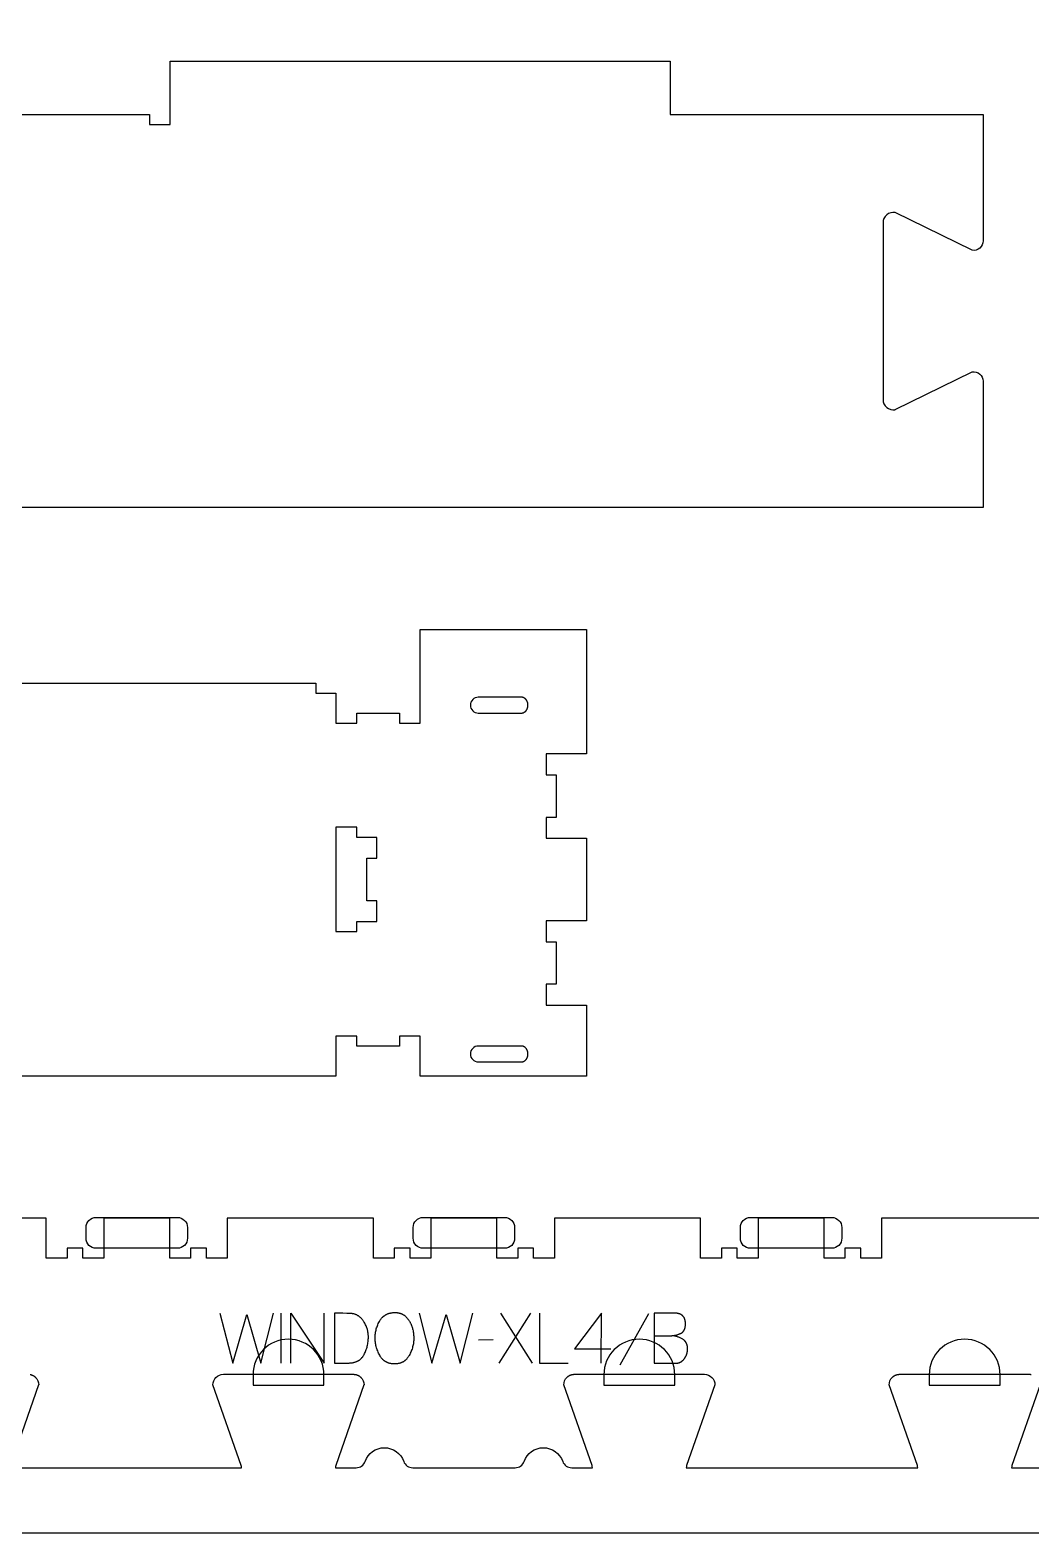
# Model space of a CAD drawing. Extents: x 0 to 4485, y 0 to 8771.
# Drawn here: x 1938 to 2538, y 3763 to 4663 of the extents above; entities that cross this region are included whole.
import ezdxf

# ---------------------------------------------------------------- set-up
doc = ezdxf.new("R2010")
doc.units = 0
for name, color, linetype in [('0_SHEET_SPRUCEPLY_2440X122', 1, 'CONTINUOUS'), ('1_ANYTOOL_1MMDEEP_LABELS_S', 2, 'CONTINUOUS'), ('3_ANYTOOL_CUTTHROUGH_INSID', 4, 'CONTINUOUS'), ('4_ANYTOOL_CUTTHROUGH_OUTSI', 5, 'CONTINUOUS'), ('5_ANYTOOL_HALF_MILL_9MM_IN', 3, 'CONTINUOUS')]:
    doc.layers.add(name, color=color, linetype=linetype)

msp = doc.modelspace()

# ---------------------------------------------------------------- linework, layer by layer
at = {"layer": '0_SHEET_SPRUCEPLY_2440X122'}
msp.add_lwpolyline([(371.7, 4982.59), (371.7, 3762.59), (2811.7, 3762.59), (2811.7, 4982.59)], close=True, dxfattribs=at)
at = {"layer": '1_ANYTOOL_1MMDEEP_LABELS_S', "color": 2}
for points in [[(2051.62, 3894.31), (2059.34, 3864.31), (2067.78, 3893.41), (2076.27, 3864.31), (2083.77, 3894.31)], [(2088.14, 3894.31), (2088.14, 3864.31)], [(2094.14, 3864.31), (2094.14, 3894.31), (2114.19, 3864.31), (2114.19, 3894.31)], [(2171.02, 3894.31), (2178.74, 3864.31), (2187.18, 3893.41), (2195.67, 3864.31), (2203.17, 3894.31)], [(2237.71, 3894.31), (2218.81, 3864.31)], [(2238.95, 3864.31), (2220.01, 3894.31)], [(2243.24, 3894.31), (2243.24, 3864.31), (2260.34, 3864.31)], [(2280.18, 3864.31), (2280.22, 3894.36), (2264.19, 3872.97)], [(2308.38, 3893.84), (2291.19, 3863.07)], [(2311.81, 3894.31), (2311.81, 3864.31), (2321.49, 3864.31), (2324.02, 3864.23), (2324.25, 3864.22), (2324.48, 3864.22), (2324.7, 3864.23), (2324.92, 3864.24), (2325.14, 3864.26), (2325.35, 3864.28), (2325.56, 3864.31), (2325.76, 3864.34), (2325.97, 3864.38), (2326.17, 3864.43), (2326.37, 3864.48), (2326.56, 3864.53), (2326.75, 3864.59), (2326.94, 3864.66), (2327.12, 3864.73), (2327.31, 3864.81), (2327.49, 3864.9), (2327.66, 3864.99), (2327.83, 3865.08), (2328, 3865.18), (2328.17, 3865.29), (2328.33, 3865.4), (2328.49, 3865.52), (2328.65, 3865.64), (2328.8, 3865.77), (2328.95, 3865.9), (2329.1, 3866.04), (2329.24, 3866.19), (2329.38, 3866.34), (2329.52, 3866.49), (2329.66, 3866.65), (2329.79, 3866.82), (2329.91, 3866.99), (2330.04, 3867.16), (2330.16, 3867.34), (2330.27, 3867.51), (2330.39, 3867.69), (2330.49, 3867.86), (2330.6, 3868.04), (2330.7, 3868.22), (2330.79, 3868.4), (2330.88, 3868.58), (2330.97, 3868.76), (2331.05, 3868.94), (2331.13, 3869.13), (2331.21, 3869.31), (2331.28, 3869.5), (2331.35, 3869.69), (2331.41, 3869.88), (2331.47, 3870.07), (2331.52, 3870.26), (2331.57, 3870.45), (2331.62, 3870.64), (2331.66, 3870.84), (2331.7, 3871.03), (2331.74, 3871.23), (2331.77, 3871.43), (2331.79, 3871.63), (2331.81, 3871.83), (2331.83, 3872.03), (2331.85, 3872.23), (2331.86, 3872.43), (2331.86, 3872.64), (2331.87, 3872.84), (2331.86, 3873.09), (2331.85, 3873.34), (2331.84, 3873.59), (2331.82, 3873.82), (2331.79, 3874.06), (2331.76, 3874.29), (2331.73, 3874.51), (2331.68, 3874.73), (2331.63, 3874.95), (2331.58, 3875.16), (2331.52, 3875.37), (2331.46, 3875.57), (2331.38, 3875.77), (2331.31, 3875.97), (2331.23, 3876.16), (2331.14, 3876.34), (2331.09, 3876.43), (2331.04, 3876.52), (2330.99, 3876.61), (2330.94, 3876.7), (2330.89, 3876.78), (2330.84, 3876.87), (2330.78, 3876.95), (2330.73, 3877.04), (2330.67, 3877.12), (2330.61, 3877.2), (2330.55, 3877.28), (2330.49, 3877.36), (2330.42, 3877.43), (2330.36, 3877.51), (2330.29, 3877.59), (2330.23, 3877.66), (2330.16, 3877.73), (2330.09, 3877.8), (2330.01, 3877.88), (2329.94, 3877.95), (2329.87, 3878.01), (2329.79, 3878.08), (2329.63, 3878.21), (2329.47, 3878.34), (2329.3, 3878.46), (2329.13, 3878.58), (2328.95, 3878.69), (2328.58, 3878.91), (2328.21, 3879.11), (2327.83, 3879.31), (2327.45, 3879.49), (2327.05, 3879.66), (2326.66, 3879.82), (2326.25, 3879.97), (2325.84, 3880.1), (2325.43, 3880.23), (2325.01, 3880.34), (2324.58, 3880.44), (2324.15, 3880.53), (2323.71, 3880.61), (2323.26, 3880.67), (2322.81, 3880.73), (2322.35, 3880.77)], [(2311.81, 3880.64), (2322.35, 3880.77), (2322.75, 3880.8), (2323.14, 3880.84), (2323.53, 3880.89), (2323.91, 3880.95), (2324.29, 3881.02), (2324.66, 3881.09), (2325.03, 3881.18), (2325.39, 3881.27), (2325.74, 3881.37), (2326.09, 3881.48), (2326.44, 3881.6), (2326.77, 3881.73), (2327.11, 3881.87), (2327.43, 3882.02), (2327.76, 3882.17), (2328.07, 3882.34), (2328.15, 3882.38), (2328.23, 3882.42), (2328.3, 3882.47), (2328.38, 3882.52), (2328.45, 3882.56), (2328.52, 3882.61), (2328.59, 3882.66), (2328.66, 3882.72), (2328.73, 3882.77), (2328.79, 3882.83), (2328.86, 3882.88), (2328.92, 3882.94), (2328.99, 3883), (2329.05, 3883.06), (2329.11, 3883.12), (2329.17, 3883.19), (2329.23, 3883.25), (2329.28, 3883.32), (2329.34, 3883.38), (2329.39, 3883.45), (2329.45, 3883.52), (2329.5, 3883.6), (2329.55, 3883.67), (2329.6, 3883.74), (2329.65, 3883.82), (2329.7, 3883.9), (2329.74, 3883.97), (2329.79, 3884.05), (2329.83, 3884.14), (2329.87, 3884.22), (2329.91, 3884.3), (2329.95, 3884.39), (2329.99, 3884.47), (2330.03, 3884.56), (2330.1, 3884.74), (2330.17, 3884.93), (2330.23, 3885.12), (2330.28, 3885.32), (2330.33, 3885.52), (2330.38, 3885.73), (2330.42, 3885.94), (2330.46, 3886.16), (2330.49, 3886.38), (2330.52, 3886.61), (2330.54, 3886.85), (2330.56, 3887.09), (2330.57, 3887.33), (2330.58, 3887.59), (2330.58, 3887.84), (2330.57, 3888.24), (2330.57, 3888.44), (2330.55, 3888.63), (2330.54, 3888.81), (2330.52, 3889), (2330.5, 3889.18), (2330.48, 3889.36), (2330.45, 3889.53), (2330.42, 3889.71), (2330.38, 3889.88), (2330.34, 3890.04), (2330.3, 3890.2), (2330.26, 3890.36), (2330.21, 3890.52), (2330.16, 3890.67), (2330.11, 3890.82), (2330.05, 3890.97), (2329.99, 3891.11), (2329.93, 3891.26), (2329.86, 3891.39), (2329.79, 3891.53), (2329.72, 3891.66), (2329.64, 3891.79), (2329.56, 3891.91), (2329.48, 3892.03), (2329.39, 3892.15), (2329.3, 3892.27), (2329.21, 3892.38), (2329.11, 3892.49), (2329.01, 3892.59), (2328.91, 3892.7), (2328.8, 3892.8), (2328.69, 3892.89), (2328.58, 3892.99), (2328.46, 3893.08), (2328.35, 3893.16), (2328.22, 3893.25), (2328.1, 3893.33), (2327.97, 3893.4), (2327.84, 3893.48), (2327.7, 3893.55), (2327.56, 3893.62), (2327.42, 3893.68), (2327.27, 3893.74), (2327.13, 3893.8), (2326.97, 3893.86), (2326.82, 3893.91), (2326.66, 3893.96), (2326.5, 3894), (2326.33, 3894.05), (2326.17, 3894.09), (2325.99, 3894.12), (2325.82, 3894.16), (2325.64, 3894.19), (2325.46, 3894.21), (2325.28, 3894.24), (2325.09, 3894.26), (2324.9, 3894.27), (2324.7, 3894.29), (2324.31, 3894.31), (2323.89, 3894.31), (2311.81, 3894.31)], [(2215.38, 3878.2), (2206.59, 3878.11)], [(2264.19, 3872.97), (2285.97, 3872.97)]]:
    msp.add_lwpolyline(points, dxfattribs=at)
for points in [[(2120.24, 3894.31), (2120.24, 3864.31), (2128.77, 3864.4), (2129.18, 3864.41), (2129.58, 3864.43), (2129.98, 3864.46), (2130.36, 3864.5), (2130.74, 3864.54), (2131.11, 3864.6), (2131.48, 3864.67), (2131.84, 3864.75), (2132.18, 3864.83), (2132.52, 3864.93), (2132.86, 3865.03), (2133.18, 3865.15), (2133.5, 3865.27), (2133.65, 3865.33), (2133.81, 3865.4), (2133.96, 3865.47), (2134.11, 3865.54), (2134.26, 3865.62), (2134.4, 3865.7), (2134.54, 3865.78), (2134.69, 3865.86), (2134.83, 3865.94), (2134.96, 3866.03), (2135.1, 3866.12), (2135.23, 3866.21), (2135.37, 3866.3), (2135.5, 3866.4), (2135.62, 3866.5), (2135.75, 3866.6), (2135.87, 3866.7), (2136, 3866.81), (2136.12, 3866.91), (2136.23, 3867.02), (2136.35, 3867.14), (2136.46, 3867.25), (2136.58, 3867.37), (2136.69, 3867.49), (2136.79, 3867.61), (2136.9, 3867.74), (2137, 3867.86), (2137.11, 3867.99), (2137.21, 3868.12), (2137.31, 3868.26), (2137.4, 3868.39), (2137.5, 3868.53), (2137.68, 3868.82), (2137.86, 3869.11), (2138.02, 3869.41), (2138.34, 3870.03), (2138.64, 3870.66), (2138.91, 3871.29), (2139.17, 3871.92), (2139.4, 3872.57), (2139.62, 3873.21), (2139.81, 3873.87), (2139.98, 3874.52), (2140.14, 3875.19), (2140.27, 3875.86), (2140.38, 3876.54), (2140.47, 3877.22), (2140.54, 3877.9), (2140.6, 3878.6), (2140.63, 3879.3), (2140.64, 3880), (2140.63, 3880.6), (2140.6, 3881.19), (2140.55, 3881.77), (2140.48, 3882.35), (2140.39, 3882.92), (2140.34, 3883.21), (2140.29, 3883.49), (2140.23, 3883.77), (2140.16, 3884.05), (2140.09, 3884.33), (2140.02, 3884.61), (2139.94, 3884.88), (2139.85, 3885.16), (2139.76, 3885.43), (2139.67, 3885.7), (2139.57, 3885.97), (2139.46, 3886.24), (2139.35, 3886.5), (2139.24, 3886.77), (2139, 3887.29), (2138.73, 3887.81), (2138.45, 3888.32), (2138.15, 3888.83), (2137.96, 3889.13), (2137.76, 3889.43), (2137.56, 3889.72), (2137.35, 3890), (2137.14, 3890.27), (2136.93, 3890.53), (2136.72, 3890.78), (2136.5, 3891.02), (2136.28, 3891.25), (2136.05, 3891.47), (2135.82, 3891.69), (2135.59, 3891.89), (2135.36, 3892.09), (2135.12, 3892.27), (2134.88, 3892.45), (2134.63, 3892.62), (2134.38, 3892.77), (2134.13, 3892.92), (2133.87, 3893.06), (2133.62, 3893.19), (2133.35, 3893.31), (2133.09, 3893.43), (2132.82, 3893.53), (2132.55, 3893.62), (2132.27, 3893.71), (2131.99, 3893.78), (2131.71, 3893.85), (2131.42, 3893.9), (2131.13, 3893.95), (2130.84, 3893.99), (2130.54, 3894.02), (2130.24, 3894.04), (2127.81, 3894.14), (2125.33, 3894.22), (2122.81, 3894.28)], [(2156.71, 3894.66), (2157.08, 3894.65), (2157.44, 3894.63), (2157.8, 3894.6), (2158.15, 3894.56), (2158.32, 3894.54), (2158.5, 3894.51), (2158.66, 3894.48), (2158.83, 3894.45), (2159, 3894.41), (2159.16, 3894.37), (2159.32, 3894.33), (2159.48, 3894.29), (2159.64, 3894.24), (2159.8, 3894.19), (2159.95, 3894.14), (2160.11, 3894.08), (2160.26, 3894.02), (2160.41, 3893.96), (2160.56, 3893.89), (2160.7, 3893.83), (2160.85, 3893.75), (2160.99, 3893.68), (2161.13, 3893.6), (2161.27, 3893.52), (2161.41, 3893.44), (2161.54, 3893.36), (2161.68, 3893.27), (2161.81, 3893.18), (2162.07, 3892.99), (2162.32, 3892.8), (2162.57, 3892.6), (2162.81, 3892.39), (2163.05, 3892.18), (2163.28, 3891.96), (2163.5, 3891.73), (2163.72, 3891.5), (2163.93, 3891.26), (2164.14, 3891.02), (2164.34, 3890.77), (2164.54, 3890.51), (2164.73, 3890.25), (2164.91, 3889.98), (2165.09, 3889.71), (2165.26, 3889.43), (2165.42, 3889.14), (2165.58, 3888.85), (2165.74, 3888.56), (2165.89, 3888.26), (2166.03, 3887.96), (2166.17, 3887.66), (2166.3, 3887.35), (2166.43, 3887.04), (2166.55, 3886.72), (2166.66, 3886.4), (2166.77, 3886.08), (2166.87, 3885.76), (2166.97, 3885.43), (2167.06, 3885.09), (2167.15, 3884.76), (2167.23, 3884.41), (2167.38, 3883.73), (2167.5, 3883.06), (2167.61, 3882.39), (2167.7, 3881.72), (2167.76, 3881.07), (2167.81, 3880.42), (2167.84, 3879.78), (2167.85, 3879.14), (2167.84, 3878.51), (2167.81, 3877.87), (2167.75, 3877.23), (2167.68, 3876.59), (2167.58, 3875.96), (2167.46, 3875.32), (2167.32, 3874.68), (2167.16, 3874.04), (2166.98, 3873.41), (2166.77, 3872.77), (2166.54, 3872.13), (2166.3, 3871.49), (2166.03, 3870.86), (2165.73, 3870.22), (2165.42, 3869.58), (2165.09, 3868.94), (2164.91, 3868.63), (2164.73, 3868.33), (2164.54, 3868.03), (2164.35, 3867.75), (2164.15, 3867.47), (2163.94, 3867.21), (2163.72, 3866.96), (2163.51, 3866.71), (2163.39, 3866.59), (2163.28, 3866.48), (2163.16, 3866.36), (2163.05, 3866.25), (2162.93, 3866.14), (2162.81, 3866.04), (2162.69, 3865.94), (2162.56, 3865.83), (2162.44, 3865.74), (2162.31, 3865.64), (2162.19, 3865.55), (2162.06, 3865.46), (2161.93, 3865.37), (2161.79, 3865.28), (2161.66, 3865.2), (2161.52, 3865.12), (2161.39, 3865.04), (2161.25, 3864.96), (2161.11, 3864.89), (2160.97, 3864.82), (2160.82, 3864.75), (2160.68, 3864.68), (2160.53, 3864.62), (2160.38, 3864.56), (2160.23, 3864.5), (2160.08, 3864.45), (2159.93, 3864.39), (2159.78, 3864.34), (2159.46, 3864.25), (2159.14, 3864.16), (2158.82, 3864.09), (2158.49, 3864.02), (2158.15, 3863.97), (2157.8, 3863.92), (2157.45, 3863.89), (2157.1, 3863.86), (2156.73, 3863.85), (2156.37, 3863.84), (2155.98, 3863.85), (2155.61, 3863.86), (2155.24, 3863.89), (2154.88, 3863.92), (2154.52, 3863.97), (2154.17, 3864.02), (2153.83, 3864.09), (2153.49, 3864.17), (2153.16, 3864.25), (2152.84, 3864.35), (2152.68, 3864.4), (2152.53, 3864.46), (2152.37, 3864.51), (2152.22, 3864.57), (2152.06, 3864.63), (2151.91, 3864.7), (2151.76, 3864.77), (2151.62, 3864.84), (2151.47, 3864.91), (2151.33, 3864.98), (2151.19, 3865.06), (2151.05, 3865.14), (2150.91, 3865.22), (2150.77, 3865.31), (2150.63, 3865.39), (2150.5, 3865.48), (2150.37, 3865.58), (2150.24, 3865.67), (2150.11, 3865.77), (2149.98, 3865.87), (2149.86, 3865.97), (2149.73, 3866.08), (2149.61, 3866.18), (2149.49, 3866.29), (2149.37, 3866.41), (2149.25, 3866.52), (2149.14, 3866.64), (2149.02, 3866.76), (2148.91, 3866.88), (2148.8, 3867.01), (2148.59, 3867.27), (2148.38, 3867.53), (2148.17, 3867.81), (2147.98, 3868.1), (2147.79, 3868.4), (2147.61, 3868.71), (2147.43, 3869.03), (2147.09, 3869.68), (2146.78, 3870.33), (2146.49, 3870.97), (2146.22, 3871.62), (2145.97, 3872.27), (2145.75, 3872.92), (2145.54, 3873.57), (2145.36, 3874.22), (2145.19, 3874.88), (2145.05, 3875.53), (2144.94, 3876.18), (2144.84, 3876.83), (2144.76, 3877.48), (2144.71, 3878.14), (2144.68, 3878.79), (2144.67, 3879.44), (2144.68, 3880.14), (2144.71, 3880.82), (2144.77, 3881.51), (2144.85, 3882.18), (2144.95, 3882.85), (2145.07, 3883.52), (2145.22, 3884.17), (2145.39, 3884.83), (2145.58, 3885.47), (2145.8, 3886.11), (2146.03, 3886.75), (2146.29, 3887.38), (2146.58, 3888), (2146.88, 3888.62), (2147.21, 3889.23), (2147.56, 3889.84), (2147.74, 3890.13), (2147.93, 3890.42), (2148.13, 3890.7), (2148.33, 3890.97), (2148.54, 3891.22), (2148.76, 3891.47), (2148.98, 3891.71), (2149.21, 3891.94), (2149.33, 3892.06), (2149.45, 3892.17), (2149.57, 3892.27), (2149.69, 3892.38), (2149.82, 3892.48), (2149.94, 3892.58), (2150.07, 3892.68), (2150.2, 3892.77), (2150.33, 3892.87), (2150.46, 3892.96), (2150.6, 3893.05), (2150.73, 3893.13), (2150.87, 3893.21), (2151.01, 3893.3), (2151.15, 3893.37), (2151.29, 3893.45), (2151.44, 3893.53), (2151.58, 3893.6), (2151.88, 3893.73), (2152.18, 3893.86), (2152.49, 3893.98), (2152.8, 3894.09), (2153.13, 3894.19), (2153.45, 3894.28), (2153.79, 3894.36), (2154.13, 3894.43), (2154.48, 3894.49), (2154.84, 3894.54), (2155.2, 3894.58), (2155.56, 3894.61), (2155.94, 3894.64), (2156.32, 3894.65)]]:
    msp.add_lwpolyline(points, close=True, dxfattribs=at)
at = {"layer": '3_ANYTOOL_CUTTHROUGH_INSID', "color": 4}
for points in [[(2206.48, 4263.32, 1), (2206.48, 4253.82), (2232.22, 4253.82), (2232.31, 4253.82), (2232.41, 4253.82), (2232.51, 4253.83), (2232.61, 4253.84), (2232.7, 4253.85), (2232.8, 4253.87), (2232.9, 4253.88), (2232.99, 4253.9), (2233.09, 4253.93), (2233.19, 4253.95), (2233.29, 4253.98), (2233.39, 4254.02), (2233.48, 4254.05), (2233.58, 4254.09), (2233.67, 4254.13), (2233.77, 4254.17), (2233.86, 4254.22), (2233.96, 4254.27), (2234.05, 4254.32), (2234.14, 4254.38), (2234.23, 4254.44), (2234.32, 4254.5), (2234.41, 4254.56), (2234.49, 4254.63), (2234.58, 4254.7), (2234.66, 4254.77), (2234.74, 4254.85), (2234.82, 4254.92), (2234.9, 4255), (2234.98, 4255.09), (2235.05, 4255.17), (2235.12, 4255.25), (2235.19, 4255.34), (2235.26, 4255.43), (2235.32, 4255.53), (2235.39, 4255.62), (2235.45, 4255.72), (2235.51, 4255.81), (2235.56, 4255.91), (2235.62, 4256.01), (2235.67, 4256.11), (2235.72, 4256.21), (2235.77, 4256.32), (2235.81, 4256.42), (2235.85, 4256.53), (2235.89, 4256.63), (2235.93, 4256.74), (2235.97, 4256.85), (2236, 4256.96), (2236.03, 4257.06), (2236.06, 4257.17), (2236.08, 4257.28), (2236.11, 4257.39), (2236.13, 4257.5), (2236.15, 4257.61), (2236.16, 4257.72), (2236.18, 4257.82), (2236.19, 4257.93), (2236.2, 4258.04), (2236.21, 4258.14), (2236.22, 4258.25), (2236.22, 4258.36), (2236.23, 4258.46), (2236.23, 4258.57), (2236.23, 4258.68), (2236.22, 4258.78), (2236.22, 4258.89), (2236.21, 4259), (2236.2, 4259.1), (2236.19, 4259.21), (2236.18, 4259.31), (2236.16, 4259.42), (2236.15, 4259.53), (2236.13, 4259.64), (2236.11, 4259.75), (2236.08, 4259.86), (2236.06, 4259.97), (2236.03, 4260.07), (2236, 4260.18), (2235.97, 4260.29), (2235.93, 4260.4), (2235.89, 4260.5), (2235.85, 4260.61), (2235.81, 4260.71), (2235.77, 4260.82), (2235.72, 4260.92), (2235.67, 4261.03), (2235.62, 4261.13), (2235.56, 4261.23), (2235.51, 4261.32), (2235.45, 4261.42), (2235.39, 4261.52), (2235.32, 4261.61), (2235.26, 4261.7), (2235.19, 4261.79), (2235.12, 4261.88), (2235.05, 4261.97), (2234.98, 4262.05), (2234.9, 4262.13), (2234.82, 4262.21), (2234.74, 4262.29), (2234.66, 4262.37), (2234.58, 4262.44), (2234.49, 4262.51), (2234.41, 4262.57), (2234.32, 4262.64), (2234.23, 4262.7), (2234.14, 4262.76), (2234.05, 4262.81), (2233.96, 4262.87), (2233.86, 4262.92), (2233.77, 4262.97), (2233.67, 4263.01), (2233.58, 4263.05), (2233.48, 4263.09), (2233.39, 4263.12), (2233.29, 4263.15), (2233.19, 4263.18), (2233.09, 4263.21), (2232.99, 4263.23), (2232.9, 4263.25), (2232.8, 4263.27), (2232.7, 4263.29), (2232.61, 4263.3), (2232.51, 4263.31), (2232.41, 4263.31), (2232.31, 4263.32), (2232.22, 4263.32)], [(2206.48, 4044.82), (2232.22, 4044.82), (2232.31, 4044.82), (2232.41, 4044.82), (2232.51, 4044.83), (2232.61, 4044.84), (2232.7, 4044.85), (2232.8, 4044.87), (2232.9, 4044.88), (2232.99, 4044.9), (2233.09, 4044.93), (2233.19, 4044.95), (2233.29, 4044.98), (2233.39, 4045.02), (2233.48, 4045.05), (2233.58, 4045.09), (2233.67, 4045.13), (2233.77, 4045.17), (2233.86, 4045.22), (2233.96, 4045.27), (2234.05, 4045.32), (2234.14, 4045.38), (2234.23, 4045.44), (2234.32, 4045.5), (2234.41, 4045.56), (2234.49, 4045.63), (2234.58, 4045.7), (2234.66, 4045.77), (2234.74, 4045.85), (2234.82, 4045.92), (2234.9, 4046), (2234.98, 4046.09), (2235.05, 4046.17), (2235.12, 4046.25), (2235.19, 4046.34), (2235.26, 4046.43), (2235.32, 4046.53), (2235.39, 4046.62), (2235.45, 4046.72), (2235.51, 4046.81), (2235.56, 4046.91), (2235.62, 4047.01), (2235.67, 4047.11), (2235.72, 4047.21), (2235.77, 4047.32), (2235.81, 4047.42), (2235.85, 4047.53), (2235.89, 4047.63), (2235.93, 4047.74), (2235.97, 4047.85), (2236, 4047.96), (2236.03, 4048.06), (2236.06, 4048.17), (2236.08, 4048.28), (2236.11, 4048.39), (2236.13, 4048.5), (2236.15, 4048.61), (2236.16, 4048.72), (2236.18, 4048.82), (2236.19, 4048.93), (2236.2, 4049.04), (2236.21, 4049.14), (2236.22, 4049.25), (2236.22, 4049.36), (2236.23, 4049.46), (2236.23, 4049.57), (2236.23, 4049.68), (2236.22, 4049.78), (2236.22, 4049.89), (2236.21, 4050), (2236.2, 4050.1), (2236.19, 4050.21), (2236.18, 4050.31), (2236.16, 4050.42), (2236.15, 4050.53), (2236.13, 4050.64), (2236.11, 4050.75), (2236.08, 4050.86), (2236.06, 4050.97), (2236.03, 4051.07), (2236, 4051.18), (2235.97, 4051.29), (2235.93, 4051.4), (2235.89, 4051.5), (2235.85, 4051.61), (2235.81, 4051.71), (2235.77, 4051.82), (2235.72, 4051.92), (2235.67, 4052.03), (2235.62, 4052.13), (2235.56, 4052.23), (2235.51, 4052.32), (2235.45, 4052.42), (2235.39, 4052.52), (2235.32, 4052.61), (2235.26, 4052.7), (2235.19, 4052.79), (2235.12, 4052.88), (2235.05, 4052.97), (2234.98, 4053.05), (2234.9, 4053.13), (2234.82, 4053.21), (2234.74, 4053.29), (2234.66, 4053.37), (2234.58, 4053.44), (2234.49, 4053.51), (2234.41, 4053.57), (2234.32, 4053.64), (2234.23, 4053.7), (2234.14, 4053.76), (2234.05, 4053.81), (2233.96, 4053.87), (2233.86, 4053.92), (2233.77, 4053.97), (2233.67, 4054.01), (2233.58, 4054.05), (2233.48, 4054.09), (2233.39, 4054.12), (2233.29, 4054.15), (2233.19, 4054.18), (2233.09, 4054.21), (2232.99, 4054.23), (2232.9, 4054.25), (2232.8, 4054.27), (2232.7, 4054.29), (2232.61, 4054.3), (2232.51, 4054.31), (2232.41, 4054.31), (2232.31, 4054.32), (2232.22, 4054.32), (2206.48, 4054.32, 1)]]:
    msp.add_lwpolyline(points, format="xyb", close=True, dxfattribs=at)
msp.add_lwpolyline([(2121.48, 4122.86), (2133.73, 4122.86), (2133.73, 4128.86), (2145.73, 4128.86), (2145.73, 4141.36), (2139.73, 4141.36), (2139.73, 4166.86), (2145.73, 4166.86), (2145.73, 4179.36), (2133.73, 4179.36), (2133.73, 4185.36), (2121.23, 4185.36), (2121.23, 4122.86)], close=True, dxfattribs=at)
at = {"layer": '4_ANYTOOL_CUTTHROUGH_OUTSI', "color": 5}
for points in [[(1733.95, 4612.51), (2009.45, 4612.51), (2009.45, 4606.51), (2021.95, 4606.51), (2021.95, 4644.42), (2321.45, 4644.42), (2321.45, 4612.42), (2321.7, 4612.42), (2321.7, 4612.42), (2508.95, 4612.42), (2508.95, 4536.75), (2508.95, 4536.75, -0.461531), (2502.29, 4531.07), (2456.3, 4553.73), (2456.27, 4553.74), (2456.23, 4553.75), (2456.23, 4553.75, 0.220464), (2451.16, 4552.35, 0.220464), (2448.95, 4547.59), (2448.95, 4441.75, 0.220464), (2451.16, 4436.98, 0.220464), (2456.23, 4435.59), (2456.27, 4435.59), (2456.3, 4435.61), (2502.29, 4458.26), (2502.29, 4458.26, -0.461531), (2508.95, 4452.59), (2508.95, 4376.92), (2021.95, 4376.92), (2021.95, 4377.01), (2021.7, 4377.01), (1721.45, 4377.01)], [(1925.96, 3801.64), (2064.65, 3801.64, 0.061485), (2064.42, 3803.02), (2047.52, 3851.3), (2047.51, 3851.34), (2047.51, 3851.39), (2047.51, 3851.39, -0.414214), (2053.76, 3857.64), (2131.76, 3857.64), (2131.91, 3857.63), (2132.06, 3857.63), (2132.21, 3857.62), (2132.36, 3857.61), (2132.51, 3857.59), (2132.66, 3857.57), (2132.82, 3857.55), (2132.97, 3857.52), (2133.12, 3857.49), (2133.27, 3857.45), (2133.42, 3857.41), (2133.57, 3857.37), (2133.71, 3857.32), (2133.86, 3857.27), (2134.01, 3857.22), (2134.15, 3857.16), (2134.29, 3857.1), (2134.43, 3857.03), (2134.57, 3856.97), (2134.71, 3856.89), (2134.85, 3856.82), (2134.98, 3856.74), (2135.11, 3856.66), (2135.24, 3856.58), (2135.37, 3856.49), (2135.49, 3856.4), (2135.61, 3856.31), (2135.73, 3856.21), (2135.85, 3856.11), (2135.96, 3856.01), (2136.07, 3855.91), (2136.18, 3855.8, -0.198912), (2138.01, 3851.39), (2138.01, 3851.34), (2138, 3851.3), (2121.1, 3803.02), (2121.1, 3803.02, 0.061485), (2120.86, 3801.64), (2133.26, 3801.64, 0.317837), (2138.68, 3805.47, -0.707107), (2161.78, 3805.47, 0.317837), (2167.2, 3801.64), (2228.51, 3801.64, 0.317837), (2233.93, 3805.47, -0.317837), (2245.48, 3813.64, -0.317837), (2257.03, 3805.47, 0.317837), (2262.45, 3801.64), (2274.85, 3801.64, 0.061485), (2274.62, 3803.02), (2257.72, 3851.3), (2257.71, 3851.34), (2257.71, 3851.39), (2257.71, 3851.39, -0.198912), (2259.54, 3855.8), (2259.65, 3855.91), (2259.76, 3856.01), (2259.87, 3856.11), (2259.99, 3856.21), (2260.1, 3856.31), (2260.23, 3856.4), (2260.35, 3856.49), (2260.48, 3856.58), (2260.61, 3856.66), (2260.74, 3856.74), (2260.87, 3856.82), (2261.01, 3856.89), (2261.14, 3856.97), (2261.28, 3857.03), (2261.42, 3857.1), (2261.57, 3857.16), (2261.71, 3857.22), (2261.86, 3857.27), (2262, 3857.32), (2262.15, 3857.37), (2262.3, 3857.41), (2262.45, 3857.45), (2262.6, 3857.49), (2262.75, 3857.52), (2262.9, 3857.55), (2263.05, 3857.57), (2263.21, 3857.59), (2263.36, 3857.61), (2263.51, 3857.62), (2263.66, 3857.63), (2263.81, 3857.63), (2263.96, 3857.64), (2341.96, 3857.64, -0.414214), (2348.21, 3851.39), (2348.21, 3851.34), (2348.2, 3851.3), (2331.3, 3803.02), (2331.3, 3803.02, 0.061485), (2331.06, 3801.64), (2469.75, 3801.64, 0.061485), (2469.52, 3803.02), (2452.62, 3851.3), (2452.61, 3851.34), (2452.61, 3851.39), (2452.61, 3851.39, -0.198912), (2454.44, 3855.8), (2454.55, 3855.91), (2454.66, 3856.01), (2454.77, 3856.11), (2454.89, 3856.21), (2455, 3856.31), (2455.13, 3856.4), (2455.25, 3856.49), (2455.38, 3856.58), (2455.51, 3856.66), (2455.64, 3856.74), (2455.77, 3856.82), (2455.91, 3856.89), (2456.04, 3856.97), (2456.18, 3857.03), (2456.32, 3857.1), (2456.47, 3857.16), (2456.61, 3857.22), (2456.76, 3857.27), (2456.9, 3857.32), (2457.05, 3857.37), (2457.2, 3857.41), (2457.35, 3857.45), (2457.5, 3857.49), (2457.65, 3857.52), (2457.8, 3857.55), (2457.95, 3857.57), (2458.11, 3857.59), (2458.26, 3857.61), (2458.41, 3857.62), (2458.56, 3857.63), (2458.71, 3857.63), (2458.86, 3857.64), (2536.86, 3857.64), (2537.01, 3857.63), (2537.16, 3857.63), (2537.31, 3857.62), (2537.46, 3857.61), (2537.61, 3857.59)], [(1937.92, 3857.55), (1938.07, 3857.52), (1938.22, 3857.49), (1938.37, 3857.45), (1938.52, 3857.41), (1938.67, 3857.37), (1938.81, 3857.32), (1938.96, 3857.27), (1939.11, 3857.22), (1939.25, 3857.16), (1939.39, 3857.1), (1939.53, 3857.03), (1939.67, 3856.97), (1939.81, 3856.89), (1939.95, 3856.82), (1940.08, 3856.74), (1940.21, 3856.66), (1940.34, 3856.58), (1940.47, 3856.49), (1940.59, 3856.4), (1940.71, 3856.31), (1940.83, 3856.21), (1940.95, 3856.11), (1941.06, 3856.01), (1941.17, 3855.91), (1941.28, 3855.8, -0.198912), (1943.11, 3851.39), (1943.11, 3851.34), (1943.1, 3851.3), (1926.2, 3803.02)], [(2543.1, 3851.3), (2526.2, 3803.02), (2526.2, 3803.02, 0.061485), (2525.96, 3801.64), (2664.65, 3801.64, 0.061485)]]:
    msp.add_lwpolyline(points, format="xyb", dxfattribs=at)
for points in [[(1833.73, 4271.82), (2109.23, 4271.82), (2109.23, 4265.82), (2121.23, 4265.82), (2121.23, 4247.82), (2133.73, 4247.82), (2133.73, 4253.82), (2159.23, 4253.82), (2159.23, 4247.82), (2171.73, 4247.82), (2171.73, 4303.82), (2271.23, 4303.82), (2271.23, 4229.32), (2247.23, 4229.32), (2247.23, 4229.07), (2247.23, 4217.07), (2247.23, 4216.82), (2253.23, 4216.82), (2253.23, 4191.32), (2247.23, 4191.32), (2247.23, 4191.07), (2247.23, 4179.07), (2247.23, 4178.82), (2271.23, 4178.82), (2271.23, 4129.32), (2247.23, 4129.32), (2247.23, 4129.07), (2247.23, 4117.07), (2247.23, 4116.82), (2253.23, 4116.82), (2253.23, 4091.32), (2247.23, 4091.32), (2247.23, 4091.07), (2247.23, 4079.07), (2247.23, 4078.82), (2271.23, 4078.82), (2271.23, 4036.32), (2171.73, 4036.32), (2171.73, 4060.32), (2159.23, 4060.32), (2159.23, 4054.32), (2133.73, 4054.32), (2133.73, 4060.32), (2121.23, 4060.32), (2121.23, 4060.07), (2121.23, 4036.32), (1821.48, 4036.32)], [(2547.61, 3951.14), (2448.11, 3951.14), (2448.11, 3927.14), (2435.61, 3927.14), (2435.61, 3933.14), (2426.11, 3933.14), (2426.11, 3927.14), (2413.61, 3927.14), (2413.61, 3951.14), (2374.11, 3951.14), (2374.11, 3927.14), (2361.61, 3927.14), (2361.61, 3933.14), (2352.11, 3933.14), (2352.11, 3927.14), (2339.61, 3927.14), (2339.61, 3927.39), (2339.61, 3951.14), (2252.11, 3951.14), (2252.11, 3927.39), (2252.11, 3927.14), (2239.61, 3927.14), (2239.61, 3933.14), (2230.11, 3933.14), (2230.11, 3927.14), (2217.61, 3927.14), (2217.61, 3927.39), (2217.61, 3951.14), (2178.11, 3951.14), (2178.11, 3927.39), (2178.11, 3927.14), (2165.61, 3927.14), (2165.61, 3933.14), (2156.11, 3933.14), (2156.11, 3927.14), (2143.61, 3927.14), (2143.61, 3951.14), (2056.11, 3951.14), (2056.11, 3927.14), (2043.61, 3927.14), (2043.61, 3933.14), (2034.11, 3933.14), (2034.11, 3927.14), (2021.61, 3927.14), (2021.61, 3951.14), (1982.11, 3951.14), (1982.11, 3927.14), (1969.61, 3927.14), (1969.61, 3933.14), (1960.11, 3933.14), (1960.11, 3927.14), (1947.61, 3927.14), (1947.61, 3951.14), (1848.11, 3951.14)]]:
    msp.add_lwpolyline(points, dxfattribs=at)
at = {"layer": '5_ANYTOOL_HALF_MILL_9MM_IN'}
for points in [[(1977.48, 3933.14, -0.414214), (1971.48, 3939.14), (1971.48, 3945.64, -0.414214), (1977.48, 3951.64), (2026.23, 3951.64, -0.414214), (2032.23, 3945.64), (2032.23, 3939.14, -0.414214), (2026.23, 3933.14)], [(2173.48, 3933.14, -0.414214), (2167.48, 3939.14), (2167.48, 3945.64, -0.414214), (2173.48, 3951.64), (2222.23, 3951.64, -0.414214), (2228.23, 3945.64), (2228.23, 3939.14, -0.414214), (2222.23, 3933.14)], [(2369.48, 3933.14, -0.414214), (2363.48, 3939.14), (2363.48, 3945.64, -0.414214), (2369.48, 3951.64), (2418.23, 3951.64, -0.414214), (2424.23, 3945.64), (2424.23, 3939.14, -0.414214), (2418.23, 3933.14)], [(2114.01, 3857.39, 1), (2071.51, 3857.39), (2071.51, 3857.14), (2071.51, 3851.14), (2114.01, 3851.14), (2114.01, 3857.14), (2114.01, 3857.39)], [(2324.21, 3857.39, 1), (2281.71, 3857.39), (2281.71, 3857.14), (2281.71, 3851.14), (2324.21, 3851.14), (2324.21, 3857.14), (2324.21, 3857.39)], [(2519.11, 3857.39, 1), (2476.61, 3857.39), (2476.61, 3857.14), (2476.61, 3851.14), (2519.11, 3851.14), (2519.11, 3857.14), (2519.11, 3857.39)]]:
    msp.add_lwpolyline(points, format="xyb", close=True, dxfattribs=at)

doc.saveas('drawing.dxf')
